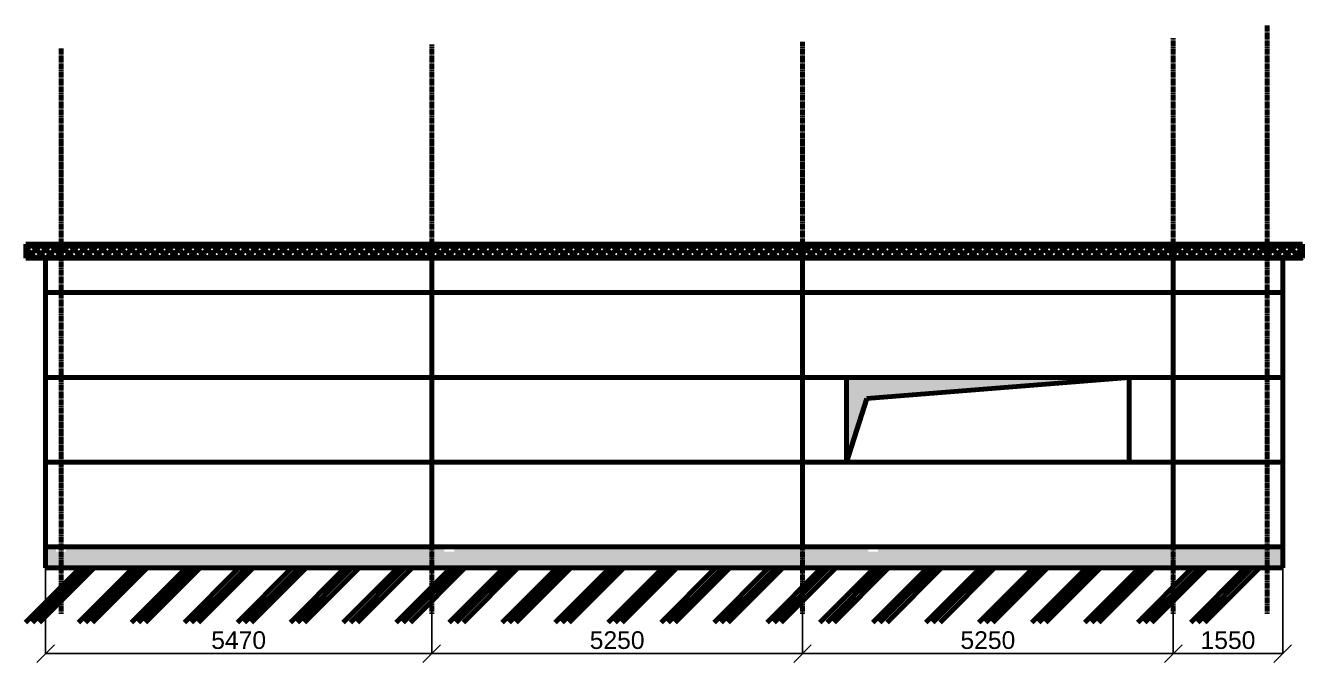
# Model space of a CAD drawing. Header units: millimetres. Extents: x -208979 to 31, y -109229 to 48340.
# Drawn here: x -58072 to -39989, y -66334 to -57310 of the extents above; entities that cross this region are included whole.
import ezdxf

# ---------------------------------------------------------------- set-up
doc = ezdxf.new("R2010")
doc.units = ezdxf.units.MM
doc.linetypes.add('ACAD_ISO10W100', pattern=[18, 12, -3, 0, -3])
doc.styles.get("Standard").update_dxf_attribs({"font": 'arial.ttf'})
doc.dimstyles.new('ISO-25', dxfattribs={"dimtxt": 2.5, "dimasz": 2.5, "dimexe": 1.25, "dimexo": 0.625, "dimtad": 1, "dimtxsty": 'Standard', "dimcen": 2.5, "dimadec": 0, "dimazin": 0, "dimtfac": 1, "dimtmove": 0, "dimatfit": 3, "dimfxl": 1, "dimarcsym": 0})

# ---------------------------------------------------------------- blocks, each defined once
blk = doc.blocks.new('_Oblique')
at = {"color": 0, "linetype": 'ByBlock', "lineweight": -2}
blk.add_line((-0.5, -0.5), (0.5, 0.5), dxfattribs=at)
blk = doc.blocks.new('*D74')
at = {"color": 0, "lineweight": -2, "transparency": 16777216}
for p, q in [((-57789, -64756), (-57789, -66210)), ((-52319, -64756), (-52319, -66210)), ((-57789, -66209), (-52319, -66209))]:
    blk.add_line(p, q, dxfattribs=at)
at = {"layer": 'Defpoints', "color": 0, "lineweight": 100, "transparency": 16777216}
for p in [(-57789, -64694), (-52319, -64694), (-52319, -66209)]:
    blk.add_point(p, dxfattribs=at)
at = {"color": 0, "lineweight": -2, "transparency": 16777216, "xscale": 250, "yscale": 250, "zscale": 250, "rotation": 180}
blk.add_blockref('_Oblique', (-57789, -66209), dxfattribs=at)
at = {"color": 0, "lineweight": -2, "transparency": 16777216, "xscale": 250, "yscale": 250, "zscale": 250}
blk.add_blockref('_Oblique', (-52319, -66209), dxfattribs=at)
at = {"color": 0, "lineweight": 100, "transparency": 16777216, "insert": (-55054, -66019), "char_height": 250, "attachment_point": 5}
blk.add_mtext('5470', dxfattribs=at)
blk = doc.blocks.new('*D75')
at = {"color": 0, "lineweight": -2, "transparency": 16777216}
for p, q in [((-52319, -64756), (-52319, -66210)), ((-47069, -64756), (-47069, -66210)), ((-47069, -66209), (-52319, -66209))]:
    blk.add_line(p, q, dxfattribs=at)
at = {"layer": 'Defpoints', "color": 0, "lineweight": 100, "transparency": 16777216}
for p in [(-52319, -64694), (-47069, -64694), (-52319, -66209)]:
    blk.add_point(p, dxfattribs=at)
at = {"color": 0, "lineweight": -2, "transparency": 16777216, "xscale": 250, "yscale": 250, "zscale": 250, "rotation": 180}
blk.add_blockref('_Oblique', (-52319, -66209), dxfattribs=at)
at = {"color": 0, "lineweight": -2, "transparency": 16777216, "xscale": 250, "yscale": 250, "zscale": 250}
blk.add_blockref('_Oblique', (-47069, -66209), dxfattribs=at)
at = {"color": 0, "lineweight": 100, "transparency": 16777216, "insert": (-49694, -66019), "char_height": 250, "attachment_point": 5}
blk.add_mtext('5250', dxfattribs=at)
blk = doc.blocks.new('*D76')
at = {"color": 0, "lineweight": -2, "transparency": 16777216}
for p, q in [((-47069, -64756), (-47069, -66210)), ((-41819, -64756), (-41819, -66210)), ((-41819, -66209), (-47069, -66209))]:
    blk.add_line(p, q, dxfattribs=at)
at = {"layer": 'Defpoints', "color": 0, "lineweight": 100, "transparency": 16777216}
for p in [(-47069, -64694), (-41819, -64694), (-47069, -66209)]:
    blk.add_point(p, dxfattribs=at)
at = {"color": 0, "lineweight": -2, "transparency": 16777216, "xscale": 250, "yscale": 250, "zscale": 250, "rotation": 180}
blk.add_blockref('_Oblique', (-47069, -66209), dxfattribs=at)
at = {"color": 0, "lineweight": -2, "transparency": 16777216, "xscale": 250, "yscale": 250, "zscale": 250}
blk.add_blockref('_Oblique', (-41819, -66209), dxfattribs=at)
at = {"color": 0, "lineweight": 100, "transparency": 16777216, "insert": (-44444, -66019), "char_height": 250, "attachment_point": 5}
blk.add_mtext('5250', dxfattribs=at)
blk = doc.blocks.new('*D77')
at = {"color": 0, "lineweight": -2, "transparency": 16777216}
for p, q in [((-41819, -64756), (-41819, -66210)), ((-40269, -64756), (-40269, -66210)), ((-40269, -66209), (-41819, -66209))]:
    blk.add_line(p, q, dxfattribs=at)
at = {"layer": 'Defpoints', "color": 0, "lineweight": 100, "transparency": 16777216}
for p in [(-41819, -64694), (-40269, -64694), (-41819, -66209)]:
    blk.add_point(p, dxfattribs=at)
at = {"color": 0, "lineweight": -2, "transparency": 16777216, "xscale": 250, "yscale": 250, "zscale": 250, "rotation": 180}
blk.add_blockref('_Oblique', (-41819, -66209), dxfattribs=at)
at = {"color": 0, "lineweight": -2, "transparency": 16777216, "xscale": 250, "yscale": 250, "zscale": 250}
blk.add_blockref('_Oblique', (-40269, -66209), dxfattribs=at)
at = {"color": 0, "lineweight": 100, "transparency": 16777216, "insert": (-41044, -66019), "char_height": 250, "attachment_point": 5}
blk.add_mtext('1550', dxfattribs=at)

msp = doc.modelspace()

# ---------------------------------------------------------------- hatches: boundary and pattern name
at = {"lineweight": 100}
h = msp.add_hatch(dxfattribs=at)
h.set_pattern_fill('ANSI37', color=1, scale=30)
h.paths.add_polyline_path([(-52319.031, -60407.024), (-57569.031, -60407.024), (-57569.031, -60607.024), (-52319.031, -60607.024)])
h.paths.add_polyline_path([(-47069.031, -60407.024), (-52319.031, -60407.024), (-52319.031, -60607.024), (-47069.031, -60607.024)])
h.paths.add_polyline_path([(-41819.031, -60407.024), (-47069.031, -60407.024), (-47069.031, -60607.024), (-41819.031, -60607.024)])
h.paths.add_polyline_path([(-40489.031, -60407.024), (-41819.031, -60407.024), (-41819.031, -60607.024), (-40489.031, -60607.024)])
h.paths.add_polyline_path([(-39989.031, -60407.024), (-40489.031, -60407.024), (-40489.031, -60607.024), (-39989.031, -60607.024)])
h.paths.add_polyline_path([(-57569.031, -60407.024), (-58069.031, -60407.024), (-58069.031, -60607.024), (-57569.031, -60607.024)])
h = msp.add_hatch(color=8, dxfattribs=at)
h.dxf.hatch_style = 1
h.paths.add_polyline_path([(-42444.031, -62294.379), (-46444.031, -62294.379), (-46444.031, -63494.379), (-46156.005, -62596.152)])
h = msp.add_hatch(dxfattribs=at)
h.set_pattern_fill('ANSI36', color=8, scale=30)
h.set_pattern_definition([(45, (-54940.36, -64798.63), (50.51394, 185.2178), [238.125, -47.625, 0, -47.625])])
h.paths.add_polyline_path([(-57569.031, -64764.379), (-57639.031, -64764.379), (-57639.031, -64694.379), (-57789.031, -64694.379), (-57789.031, -64994.379), (-57569.031, -64994.379)])
h.paths.add_polyline_path([(-52069.031, -64764.379), (-52139.031, -64764.379), (-52139.031, -64694.379), (-57499.031, -64694.379), (-57499.031, -64764.379), (-57569.031, -64764.379), (-57569.031, -64994.379), (-52069.031, -64994.379)])
h.paths.add_polyline_path([(-46069.031, -64764.379), (-46139.031, -64764.379), (-46139.031, -64694.379), (-51999.031, -64694.379), (-51999.031, -64764.379), (-52069.031, -64764.379), (-52069.031, -64994.379), (-46069.031, -64994.379)])
h.paths.add_polyline_path([(-40269.031, -64694.379), (-45999.031, -64694.379), (-45999.031, -64764.379), (-46069.031, -64764.379), (-46069.031, -64994.379), (-40049.031, -64994.379)])
h.paths.add_polyline_path([(-40269.031, -64694.379), (-40049.031, -64994.379), (-40269.031, -64994.379)], flags=17)

# ---------------------------------------------------------------- linework, layer by layer
at = {"linetype": 'ACAD_ISO10W100', "lineweight": 100}
for p, q in [((-40489.031, -65645.288), (-40489.031, -57309.696)), ((-41819.031, -65645.288), (-41819.031, -57489.532)), ((-40489.031, -65645.288), (-40489.031, -57489.532)), ((-57569.031, -65645.288), (-57569.031, -57637.55)), ((-52319.031, -65645.288), (-52319.031, -57579.45)), ((-47069.031, -65645.288), (-47069.031, -57534.491))]:
    msp.add_line(p, q, dxfattribs=at)
at = {"color": 1, "lineweight": 100}
for p, q in [((-58069.031, -60407.024), (-39989.031, -60407.024)), ((-58069.031, -60607.024), (-58069.031, -60407.024)), ((-39989.031, -60607.024), (-39989.031, -60407.024)), ((-58069.031, -60607.024), (-39989.031, -60607.024)), ((-57789.031, -64694.379), (-57789.031, -60607.024)), ((-52319.031, -60607.024), (-52319.031, -64694.379)), ((-47069.031, -60607.024), (-47069.031, -64694.379)), ((-41819.031, -60607.024), (-41819.031, -64694.379)), ((-40269.031, -64694.379), (-40269.031, -60607.024)), ((-57789.031, -61094.379), (-40269.031, -61094.379)), ((-57789.031, -62294.379), (-40269.031, -62294.379)), ((-46444.031, -62294.379), (-46444.031, -63494.379)), ((-46444.031, -63494.379), (-46444.031, -62294.379)), ((-46444.031, -63494.379), (-46444.031, -62294.379)), ((-46444.031, -62294.379), (-42444.031, -62294.379)), ((-42444.031, -62294.379), (-42444.031, -63494.379)), ((-57789.031, -63494.379), (-40269.031, -63494.379)), ((-42444.031, -63494.379), (-46444.031, -63494.379)), ((-57789.031, -64694.379), (-40269.031, -64694.379))]:
    msp.add_line(p, q, dxfattribs=at)
at = {"lineweight": 100}
for p, q in [((-46444.031, -63494.379), (-46444.031, -62294.379)), ((-46156.005, -62596.152), (-42444.031, -62294.379)), ((-46444.031, -63494.379), (-46156.005, -62596.152)), ((-57789.031, -64694.379), (-57789.031, -64994.379)), ((-40269.031, -64694.379), (-40269.031, -64994.379)), ((-57299.031, -64994.379), (-58071.796, -65767.144)), ((-57199.031, -64994.379), (-57971.796, -65767.144)), ((-57099.031, -64994.379), (-57871.796, -65767.144)), ((-57789.031, -64994.379), (-40269.031, -64994.379)), ((-56549.031, -64994.379), (-57321.796, -65767.144)), ((-56449.031, -64994.379), (-57221.796, -65767.144)), ((-56349.031, -64994.379), (-57121.796, -65767.144)), ((-55799.031, -64994.379), (-56571.796, -65767.144)), ((-55699.031, -64994.379), (-56471.796, -65767.144)), ((-55599.031, -64994.379), (-56371.796, -65767.144)), ((-55049.031, -64994.379), (-55821.796, -65767.144)), ((-54949.031, -64994.379), (-55721.796, -65767.144)), ((-54849.031, -64994.379), (-55621.796, -65767.144)), ((-54299.031, -64994.379), (-55071.796, -65767.144)), ((-54199.031, -64994.379), (-54971.796, -65767.144)), ((-54099.031, -64994.379), (-54871.796, -65767.144)), ((-53549.031, -64994.379), (-54321.796, -65767.144)), ((-53449.031, -64994.379), (-54221.796, -65767.144)), ((-53349.031, -64994.379), (-54121.796, -65767.144)), ((-52799.031, -64994.379), (-53571.796, -65767.144)), ((-52699.031, -64994.379), (-53471.796, -65767.144)), ((-52599.031, -64994.379), (-53371.796, -65767.144)), ((-52049.031, -64994.379), (-52821.796, -65767.144)), ((-51949.031, -64994.379), (-52721.796, -65767.144)), ((-51849.031, -64994.379), (-52621.796, -65767.144)), ((-51299.031, -64994.379), (-52071.796, -65767.144)), ((-51199.031, -64994.379), (-51971.796, -65767.144)), ((-51099.031, -64994.379), (-51871.796, -65767.144)), ((-50549.031, -64994.379), (-51321.796, -65767.144)), ((-50449.031, -64994.379), (-51221.796, -65767.144)), ((-50349.031, -64994.379), (-51121.796, -65767.144)), ((-49799.031, -64994.379), (-50571.796, -65767.144)), ((-49699.031, -64994.379), (-50471.796, -65767.144)), ((-49599.031, -64994.379), (-50371.796, -65767.144)), ((-49049.031, -64994.379), (-49821.796, -65767.144)), ((-48949.031, -64994.379), (-49721.796, -65767.144)), ((-48849.031, -64994.379), (-49621.796, -65767.144)), ((-48299.031, -64994.379), (-49071.796, -65767.144)), ((-48199.031, -64994.379), (-48971.796, -65767.144)), ((-48099.031, -64994.379), (-48871.796, -65767.144)), ((-47549.031, -64994.379), (-48321.796, -65767.144)), ((-47449.031, -64994.379), (-48221.796, -65767.144)), ((-47349.031, -64994.379), (-48121.796, -65767.144)), ((-46799.031, -64994.379), (-47571.796, -65767.144)), ((-46699.031, -64994.379), (-47471.796, -65767.144)), ((-46599.031, -64994.379), (-47371.796, -65767.144)), ((-46049.031, -64994.379), (-46821.796, -65767.144)), ((-45949.031, -64994.379), (-46721.796, -65767.144)), ((-45849.031, -64994.379), (-46621.796, -65767.144)), ((-45299.031, -64994.379), (-46071.796, -65767.144)), ((-45199.031, -64994.379), (-45971.796, -65767.144)), ((-45099.031, -64994.379), (-45871.796, -65767.144)), ((-44549.031, -64994.379), (-45321.796, -65767.144)), ((-44449.031, -64994.379), (-45221.796, -65767.144)), ((-44349.031, -64994.379), (-45121.796, -65767.144)), ((-43799.031, -64994.379), (-44571.796, -65767.144)), ((-43699.031, -64994.379), (-44471.796, -65767.144)), ((-43599.031, -64994.379), (-44371.796, -65767.144)), ((-43049.031, -64994.379), (-43821.796, -65767.144)), ((-42949.031, -64994.379), (-43721.796, -65767.144)), ((-42849.031, -64994.379), (-43621.796, -65767.144)), ((-42299.031, -64994.379), (-43071.796, -65767.144)), ((-42199.031, -64994.379), (-42971.796, -65767.144)), ((-42099.031, -64994.379), (-42871.796, -65767.144)), ((-41549.031, -64994.379), (-42321.796, -65767.144)), ((-41449.031, -64994.379), (-42221.796, -65767.144)), ((-41349.031, -64994.379), (-42121.796, -65767.144)), ((-40799.031, -64994.379), (-41571.796, -65767.144)), ((-40699.031, -64994.379), (-41471.796, -65767.144)), ((-40599.031, -64994.379), (-41371.796, -65767.144))]:
    msp.add_line(p, q, dxfattribs=at)

# ---------------------------------------------------------------- dimensions: what is measured, and where the dimension line sits
for base, p1, p2, picture, middle in [((-52319.031, -66209.002), (-57789.031, -64694.379), (-52319.031, -64694.379), '*D74', (-55054.031, -66019.359)), ((-52319.031, -66209.002), (-47069.031, -64694.379), (-52319.031, -64694.379), '*D75', (-49694.031, -66019.359)), ((-47069.031, -66209.002), (-41819.031, -64694.379), (-47069.031, -64694.379), '*D76', (-44444.031, -66019.359)), ((-41819.031, -66209.002), (-40269.031, -64694.379), (-41819.031, -64694.379), '*D77', (-41044.031, -66019.359))]:
    dim = msp.add_linear_dim(base=base, p1=p1, p2=p2, dimstyle='ISO-25', override={"dimtxt": 250, "dimasz": 250, "dimexo": 62, "dimgap": 62, "dimblk1": 'Oblique', "dimblk2": 'Oblique', "dimsah": 1}, dxfattribs=at)
    dim.commit()
    dim.dimension.update_dxf_attribs({"geometry": picture, "text_midpoint": middle})

doc.saveas('drawing.dxf')
